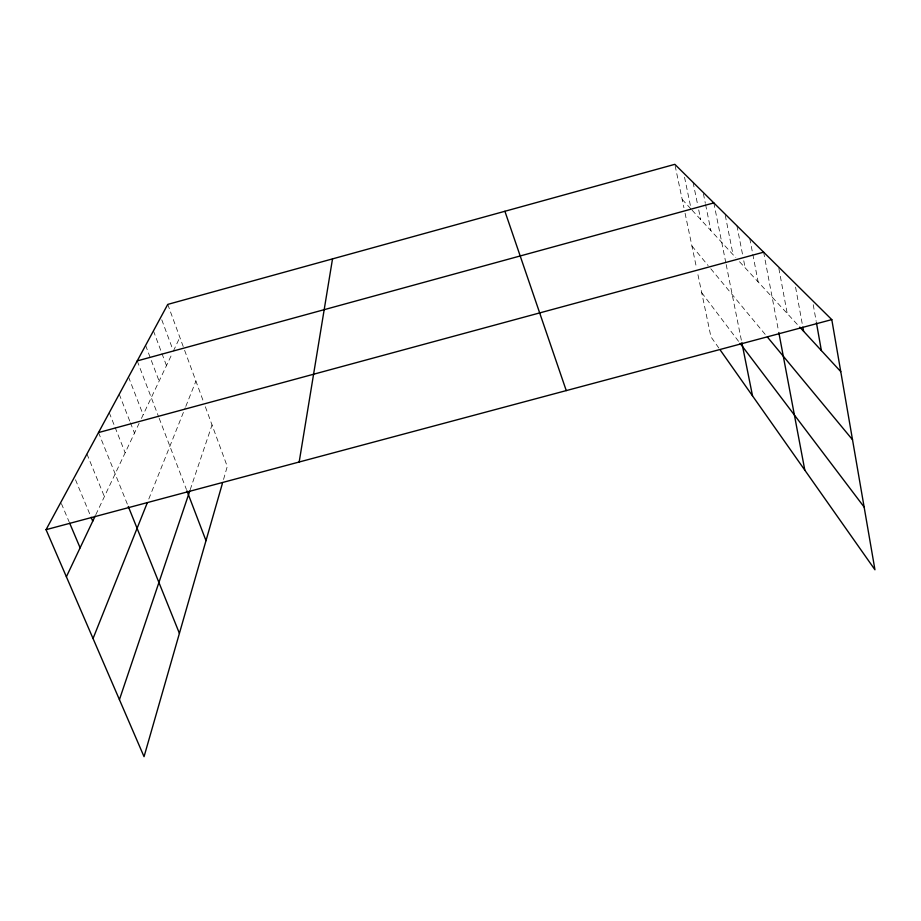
<?xml version="1.0" encoding="UTF-8"?>
<svg xmlns="http://www.w3.org/2000/svg" width="921" height="921" viewBox="0 0 921 921"><rect width="100%" height="100%" fill="white"/><g stroke="black" fill="none" stroke-linecap="round" stroke-linejoin="round"><path stroke-width="0.69" stroke-dasharray="4.61 3.45" d="M223.538 479.484L227.268 466.463L204.969 405.735M190.186 489.753L212.037 424.972M148.799 499.009L185.271 407.715M185.8 406.414L195.92 381.087M95.807 514.712L139.106 423.338M141.42 418.456L172.215 353.491M173.367 351.062L179.86 337.362M682.185 199.443L691.153 209.182M692.108 210.218L735.833 257.696M739.551 261.737L798.772 326.034M691.936 245.999L708.145 265.57M710.805 268.759L765.616 334.899M701.71 292.694L739.218 342.198M718.829 348.023L710.943 336.821L697.427 272.236M61.396 503.603L69.098 521.804M75.499 479.749L90.58 516.002M86.942 453.984L104.384 496.615M98.524 432.559L127.766 505.169M109.254 412.689L114.561 426.043M115.09 427.379L125.164 452.764M119.235 394.223L129.907 421.45M130.414 422.739L134.478 433.112M128.537 377L143.158 414.784M137.229 360.905L158.677 416.971M159.172 418.261L186.422 489.488M145.61 345.398L159.126 381.11M153.45 330.869L161.463 352.248M161.958 353.583L166.471 365.614M161.785 319.829L172.4 348.46M167.749 304.402L184.131 349.013M184.614 350.302L203.553 401.878M675.128 165.734L683.923 207.72M685.074 213.235L696.564 268.126M684.533 177.235L690.865 207.789M693.064 182.37L697.588 204.404M698.717 209.907L700.697 219.543M703.379 193.663L705.325 203.242M705.601 204.612L710.874 230.595M713.833 202.908L725.909 263.164M726.185 264.546L741.578 341.311M725.264 215.341L733.047 254.668M736.938 225.772L742.683 255.186M743.777 260.793L745.135 267.804M749.786 238.481L758.133 281.907M763.636 252.181L778.544 331.1M778.867 268.402L787.225 313.497M795.583 287.179L802.582 325.758M813.231 304.69L816.19 321.371"/><path stroke-width="1.38" d="M299.175 462.008L332.516 258.893M222.422 483.387L144.044 756.671L46.05 529.679L167.749 304.402L674.84 164.329L831.79 319.61L874.95 569.777L720.406 350.268M119.431 699.638L189.761 491.02M93.044 638.529L147.21 502.97M66.381 576.788L95.185 516.013M137.229 360.905L713.833 202.908M98.524 432.559L763.636 252.181M46.05 529.679L831.79 319.61M799.739 327.082L840.758 371.624M767.377 337.017L852.512 439.731M740.081 343.337L864.128 507.045M69.651 523.105L80.115 547.822M91.121 517.303L92.733 521.182M128.284 506.458L179.411 633.36M186.94 490.824L205.993 540.65M504.904 211.277L566.254 390.596M741.854 342.67L752.526 395.88M778.809 332.493L804.816 470.159M802.836 327.128L803.584 331.261M816.443 322.764L821.371 350.567"/></g></svg>
